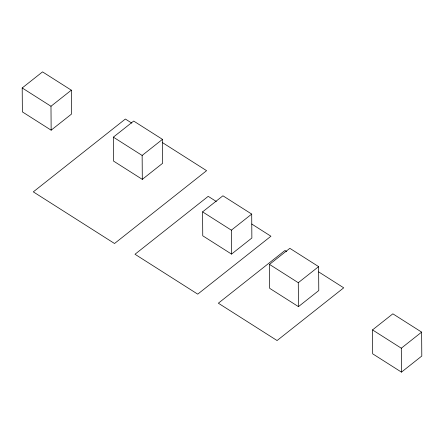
<?xml version="1.0" encoding="UTF-8"?>
<svg xmlns="http://www.w3.org/2000/svg" width="444" height="444" viewBox="0 0 444 444"><rect width="100%" height="100%" fill="white"/><g stroke="black" fill="none" stroke-linecap="round" stroke-linejoin="round"><path stroke-width="0.67" d="M22.2 87.962L42.535 71.873L71.318 90.171L71.484 114.091L51.149 130.181L22.367 111.882L22.2 87.962L50.982 106.26L51.149 130.181M50.982 106.26L71.318 90.171M113.353 137.146L133.688 121.057L162.471 139.355L162.637 163.275L142.302 179.365L113.52 161.067L113.353 137.146L142.136 155.444L142.302 179.365M142.136 155.444L162.471 139.355M202.586 211.877L222.921 195.787L251.704 214.086L251.87 238.006L231.535 254.096L202.753 235.797L202.586 211.877L231.368 230.175L231.535 254.096M231.368 230.175L251.704 214.086M269.502 264.408L289.838 248.324L318.62 266.622L318.786 290.543L298.451 306.632L269.669 288.328L269.502 264.408L298.279 282.711L298.451 306.632M298.279 282.711L318.62 266.622M372.516 329.909L392.851 313.819L421.634 332.118L421.8 356.038L401.465 372.128L372.683 353.829L372.516 329.909L401.298 348.207L401.465 372.128M401.298 348.207L421.634 332.118M131.796 123.116L125.369 119.031L33.306 191.864L114.524 243.506L206.593 170.674L162.182 142.435M216.339 201.515L208.208 196.342L134.993 254.262L197.724 294.15L270.934 236.23L251.77 224.042M286.73 251.587L284.981 250.477L218.343 303.202L277.078 340.542L343.717 287.823L318.714 271.922"/></g></svg>
